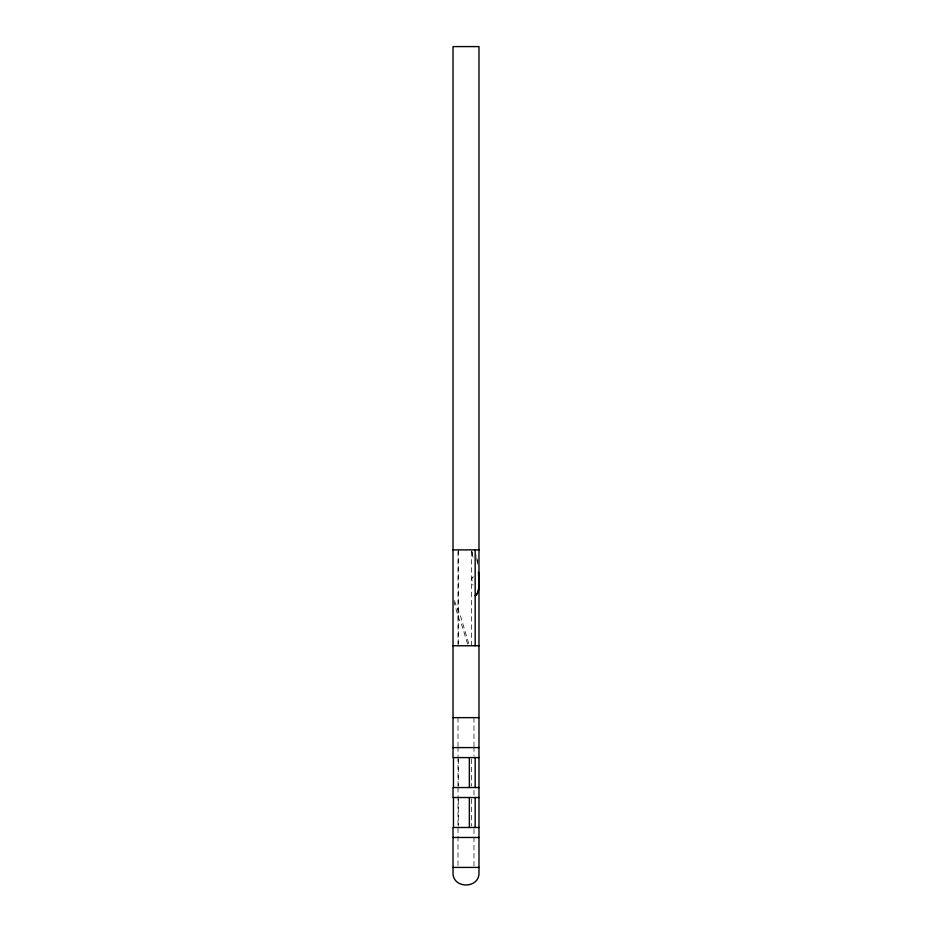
<?xml version="1.0" encoding="UTF-8"?>
<svg xmlns="http://www.w3.org/2000/svg" width="932" height="932" viewBox="0 0 932 932"><rect width="100%" height="100%" fill="white"/><g stroke="black" fill="none" stroke-linecap="round" stroke-linejoin="round"><path stroke-width="0.7" stroke-dasharray="4.66 3.5" d="M473.141 576.826L471.639 578.551L473.002 585.191M473.048 577.071L471.639 578.551M454.327 600.604L460.699 616.728L469.367 645.748M467.608 644.059L462.202 626.304L458.346 617.473L454.21 602.526M471.802 550.649L472.675 555.449M472.175 552.594L473.048 557.942M476.753 557.697L477.848 565.305M477.708 564.233L476.893 558.571A166.758 117.677 66.9 0 0 476.415 555.693M473.98 717.64L473.98 746.171M473.98 746.73L473.98 756.155M473.98 790.348L473.98 796.173M473.98 828.909L473.98 866.003M471.639 551.313L471.639 645.748M471.65 759.009L471.639 786.119M471.65 798.957L471.639 826.055M458.288 549.88L458.288 644.327M458.288 759.009L458.288 786.119M458.288 798.957L458.288 826.055M458.02 551.336L458.02 644.292M458.008 717.64L458.008 746.171M458.02 746.73L458.008 756.155M458.02 756.901L458.02 786.119M458.02 787.447L458.008 866.003"/><path stroke-width="1.4" d="M478.978 757.588L453.022 757.588L453.022 46.6L478.978 46.6L478.978 581.696C478.454 586.24 479.642 593.043 475.169 595.816C481.262 590.329 478.279 579.855 478.594 572.481M453.022 549.88L478.978 549.88M453.022 645.748L478.978 645.748M453.022 717.64L478.978 717.64M453.022 747.592L478.978 747.592M478.978 787.54L453.022 787.54L453.022 797.524L478.978 797.524M478.978 827.488L453.022 827.488L453.022 872.422C452.241 889.151 479.759 889.151 478.978 872.422L478.978 581.952M453.022 837.472L478.978 837.472M453.022 867.424L478.978 867.424M478.57 572.271L478.978 581.696M475.169 549.88L475.169 645.748M475.169 757.588L475.169 787.54M475.169 797.524L475.169 827.488M469.355 757.588L469.355 787.54M469.355 797.524L469.355 827.488M453.465 757.588L453.465 787.54M453.465 797.524L453.465 827.488"/></g></svg>
